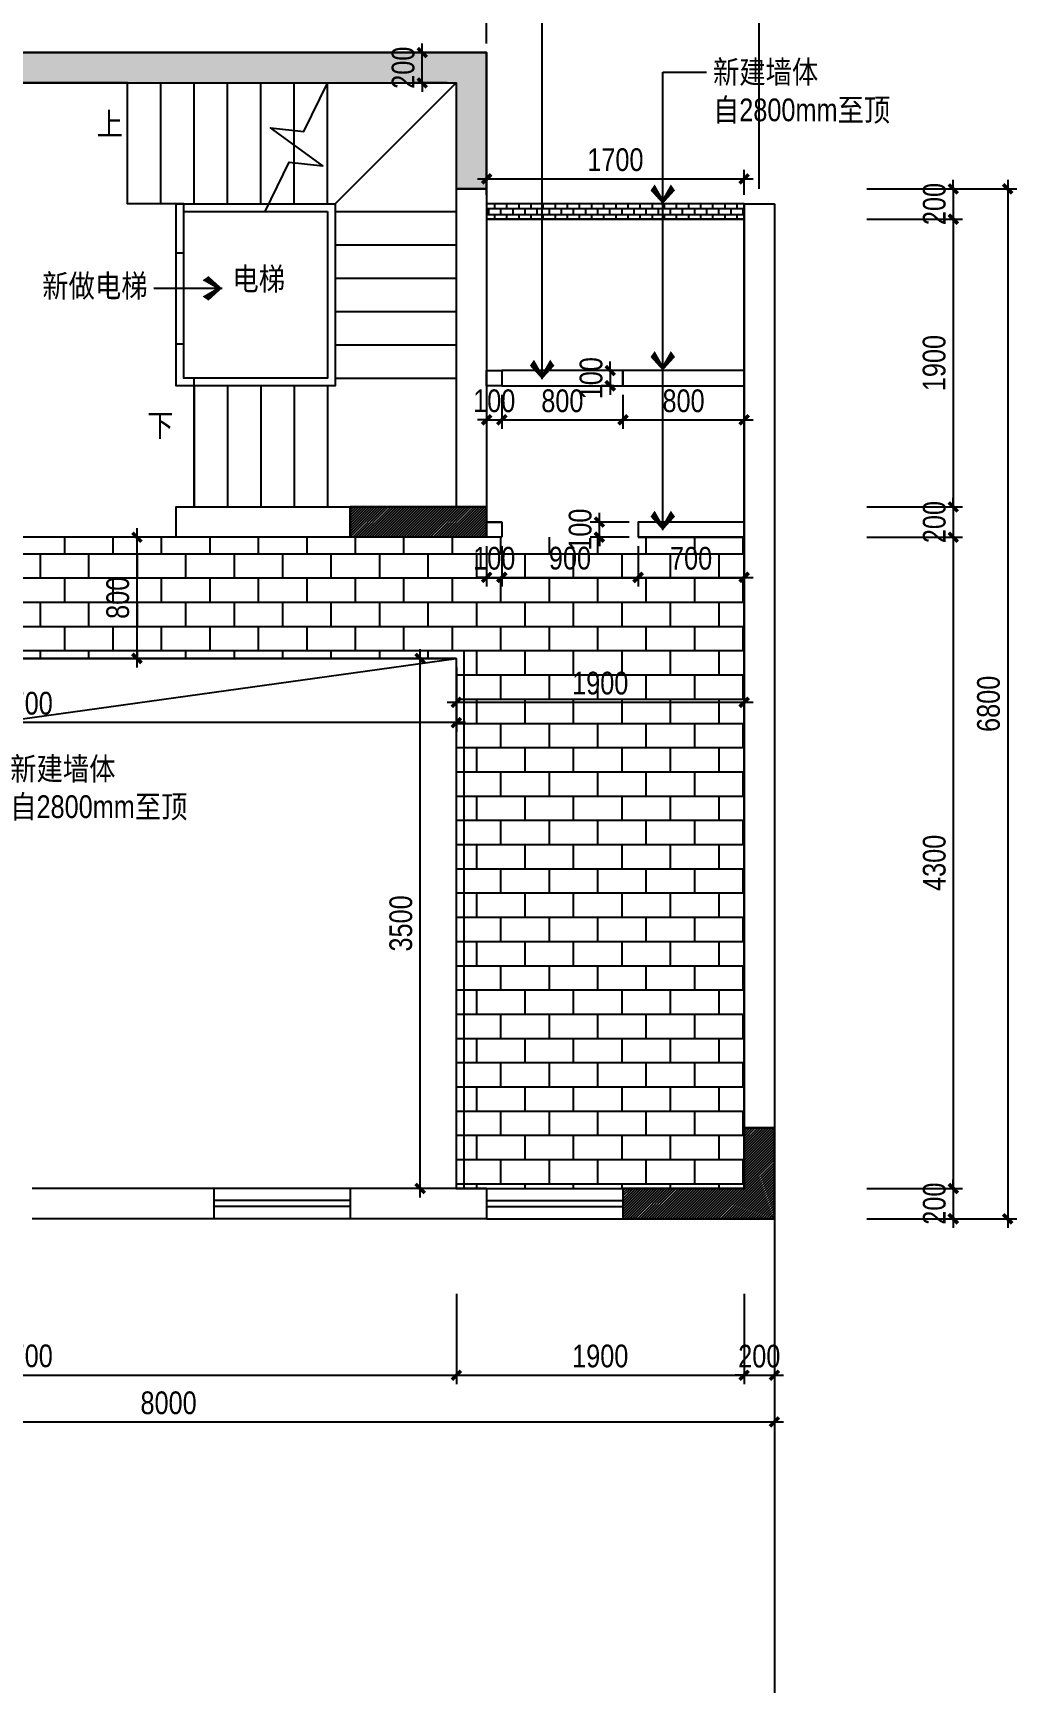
# Model space of a CAD drawing. Extents: x 160245 to 405305, y -111140 to 232735.
# Drawn here: x 352912 to 359406, y 42879 to 53837 of the extents above; entities that cross this region are included whole.
import ezdxf

# ---------------------------------------------------------------- set-up
doc = ezdxf.new("R2010")
doc.units = 0
doc.header["$LTSCALE"] = 10
doc.header["$MEASUREMENT"] = 0
doc.linetypes.add('DASH', pattern=[0.35, 0.25, -0.1])
doc.linetypes.add('HIDDEN', pattern=[0.375, 0.25, -0.125])
doc.layers.get('Defpoints').update_dxf_attribs({"color": 229})
for name, color, linetype in [('P-N wall 新建隔墙', 241, 'Continuous'), ('P-N wall 新建隔墙2', 241, 'Continuous'), ('P-O wall 原始墙体', 245, 'Continuous'), ('P-o 原建筑尺寸', 8, 'Continuous'), ('P-Stair 楼梯（原建筑设备）', 159, 'Continuous'), ('P-Text  平面文字', 9, 'Continuous'), ('P-window 窗', 107, 'Continuous')]:
    doc.layers.add(name, color=color, linetype=linetype)
doc.styles.add('PDC DIM', font='PMingLiU-ExtB.ttf', dxfattribs={"width": 0.85})
doc.dimstyles.new('PDC-A2', dxfattribs={"dimscale": 0, "dimtxt": 2.5, "dimasz": 1, "dimexe": 1, "dimexo": 1, "dimgap": 0.7, "dimtad": 1, "dimdec": 0, "dimtxsty": 'PDC DIM', "dimblk": 'ARCHTICK', "dimcen": 1, "dimdle": 1, "dimclrd": 8, "dimclre": 8, "dimclrt": 9, "dimadec": 0, "dimazin": 0, "dimtfac": 1, "dimtdec": 0, "dimtix": 1, "dimtmove": 2, "dimatfit": 3, "dimldrblk": 'PDC A2 T R', "dimfxl": 10, "dimfxlon": 1, "dimarcsym": 0})
pattern_1 = [(45, (138890, 4e-12), (-8.83883476, 8.83883476), [])]

# ---------------------------------------------------------------- blocks, each defined once
blk = doc.blocks.new('_ArchTick')
at = {"color": 0, "linetype": 'ByBlock', "const_width": 0.4}
blk.add_lwpolyline([(-0.5, -0.5), (0.5, 0.5)], dxfattribs=at)
blk = doc.blocks.new('*D1934')
at = {"layer": 'Defpoints', "color": 0, "transparency": 16777216}
for p in [(350006, 45573), (355706, 45573), (355706, 44976)]:
    blk.add_point(p, dxfattribs=at)
at = {"layer": 'P-o 原建筑尺寸', "color": 8, "lineweight": -2, "transparency": 16777216}
for p, q in [((350006, 45513), (350006, 44916)), ((355706, 45513), (355706, 44916)), ((349946, 44976), (355766, 44976))]:
    blk.add_line(p, q, dxfattribs=at)
at = {"layer": 'P-o 原建筑尺寸', "color": 8, "lineweight": -2, "transparency": 16777216, "xscale": 60, "yscale": 60, "zscale": 60, "rotation": 180}
blk.add_blockref('_ArchTick', (350006, 44976), dxfattribs=at)
at = {"layer": 'P-o 原建筑尺寸', "color": 8, "lineweight": -2, "transparency": 16777216, "xscale": 60, "yscale": 60, "zscale": 60}
blk.add_blockref('_ArchTick', (355706, 44976), dxfattribs=at)
at = {"layer": 'P-o 原建筑尺寸', "color": 9, "transparency": 16777216, "insert": (352856, 45103), "char_height": 150, "attachment_point": 5, "style": 'PDC DIM'}
blk.add_mtext('5700', dxfattribs=at)
blk = doc.blocks.new('PDC A2 T R')
at = {"color": 0, "linetype": 'ByBlock'}
blk.add_line((0, 0), (-2, 0), dxfattribs=at)
for points in [[(-2.15, 0.89), (-1.49, 1.35), (-0.6, 0), (0, 0)], [(-2.15, -0.89), (-1.49, -1.35), (-0.6, 0), (0, 0)]]:
    blk.add_solid(points, dxfattribs=at)
blk = doc.blocks.new('*D1935')
at = {"layer": 'Defpoints', "color": 0, "transparency": 16777216}
for p in [(357806, 45593), (357606, 45573), (357806, 44976)]:
    blk.add_point(p, dxfattribs=at)
at = {"layer": 'P-o 原建筑尺寸', "color": 8, "lineweight": -2, "transparency": 16777216}
for p, q in [((357606, 45513), (357606, 44916)), ((357806, 45533), (357806, 44916)), ((357606, 44976), (357546, 44976)), ((357606, 44976), (357806, 44976)), ((357806, 44976), (357866, 44976))]:
    blk.add_line(p, q, dxfattribs=at)
at = {"layer": 'P-o 原建筑尺寸', "color": 8, "lineweight": -2, "transparency": 16777216, "xscale": 60, "yscale": 60, "zscale": 60}
blk.add_blockref('_ArchTick', (357606, 44976), dxfattribs=at)
at = {"layer": 'P-o 原建筑尺寸', "color": 8, "lineweight": -2, "transparency": 16777216, "xscale": 60, "yscale": 60, "zscale": 60, "rotation": 180}
blk.add_blockref('_ArchTick', (357806, 44976), dxfattribs=at)
at = {"layer": 'P-o 原建筑尺寸', "color": 9, "transparency": 16777216, "insert": (357706, 45101), "char_height": 150, "attachment_point": 5, "style": 'PDC DIM'}
blk.add_mtext('200', dxfattribs=at)
blk = doc.blocks.new('*D1936')
at = {"layer": 'Defpoints', "color": 0, "transparency": 16777216}
for p in [(349806, 45476), (357806, 45476), (357806, 44668)]:
    blk.add_point(p, dxfattribs=at)
at = {"layer": 'P-o 原建筑尺寸', "color": 8, "lineweight": -2, "transparency": 16777216}
for p, q in [((349806, 45268), (349806, 44608)), ((357806, 45268), (357806, 44608)), ((349746, 44668), (357866, 44668))]:
    blk.add_line(p, q, dxfattribs=at)
at = {"layer": 'P-o 原建筑尺寸', "color": 8, "lineweight": -2, "transparency": 16777216, "xscale": 60, "yscale": 60, "zscale": 60, "rotation": 180}
blk.add_blockref('_ArchTick', (349806, 44668), dxfattribs=at)
at = {"layer": 'P-o 原建筑尺寸', "color": 8, "lineweight": -2, "transparency": 16777216, "xscale": 60, "yscale": 60, "zscale": 60}
blk.add_blockref('_ArchTick', (357806, 44668), dxfattribs=at)
at = {"layer": 'P-o 原建筑尺寸', "color": 9, "transparency": 16777216, "insert": (353806, 44793), "char_height": 150, "attachment_point": 5, "style": 'PDC DIM'}
blk.add_mtext('8000', dxfattribs=at)
blk = doc.blocks.new('*D1951')
at = {"layer": 'Defpoints', "color": 0, "transparency": 16777216}
for p in [(358356, 52809), (358356, 52609), (358987, 52609)]:
    blk.add_point(p, dxfattribs=at)
at = {"layer": 'P-o 原建筑尺寸', "color": 8, "lineweight": -2, "transparency": 16777216}
for p, q in [((358987, 52809), (358987, 52869)), ((358416, 52809), (359047, 52809)), ((358987, 52809), (358987, 52609)), ((358416, 52609), (359047, 52609)), ((358987, 52609), (358987, 52549))]:
    blk.add_line(p, q, dxfattribs=at)
at = {"layer": 'P-o 原建筑尺寸', "color": 8, "lineweight": -2, "transparency": 16777216, "xscale": 60, "yscale": 60, "zscale": 60}
for p, rotation in [((358987, 52809), 270), ((358987, 52609), 90)]:
    blk.add_blockref('_ArchTick', p, dxfattribs=dict(at, rotation=rotation))
at = {"layer": 'P-o 原建筑尺寸', "color": 9, "transparency": 16777216, "insert": (358862, 52709), "char_height": 150, "attachment_point": 5, "rotation": 90, "style": 'PDC DIM'}
blk.add_mtext('200', dxfattribs=at)
blk = doc.blocks.new('*D1952')
at = {"layer": 'Defpoints', "color": 0, "transparency": 16777216}
for p in [(358356, 52609), (358356, 50709), (358987, 50709)]:
    blk.add_point(p, dxfattribs=at)
at = {"layer": 'P-o 原建筑尺寸', "color": 8, "lineweight": -2, "transparency": 16777216}
for p, q in [((358416, 52609), (359047, 52609)), ((358987, 52669), (358987, 50649)), ((358416, 50709), (359047, 50709))]:
    blk.add_line(p, q, dxfattribs=at)
at = {"layer": 'P-o 原建筑尺寸', "color": 8, "lineweight": -2, "transparency": 16777216, "xscale": 60, "yscale": 60, "zscale": 60}
for p, rotation in [((358987, 52609), 90), ((358987, 50709), 270)]:
    blk.add_blockref('_ArchTick', p, dxfattribs=dict(at, rotation=rotation))
at = {"layer": 'P-o 原建筑尺寸', "color": 9, "transparency": 16777216, "insert": (358861, 51659), "char_height": 150, "attachment_point": 5, "rotation": 90, "style": 'PDC DIM'}
blk.add_mtext('1900', dxfattribs=at)
blk = doc.blocks.new('*D1953')
at = {"layer": 'Defpoints', "color": 0, "transparency": 16777216}
for p in [(358356, 50709), (358356, 50509), (358987, 50509)]:
    blk.add_point(p, dxfattribs=at)
at = {"layer": 'P-o 原建筑尺寸', "color": 8, "lineweight": -2, "transparency": 16777216}
for p, q in [((358987, 50709), (358987, 50769)), ((358416, 50709), (359047, 50709)), ((358987, 50709), (358987, 50509)), ((358416, 50509), (359047, 50509)), ((358987, 50509), (358987, 50449))]:
    blk.add_line(p, q, dxfattribs=at)
at = {"layer": 'P-o 原建筑尺寸', "color": 8, "lineweight": -2, "transparency": 16777216, "xscale": 60, "yscale": 60, "zscale": 60}
for p, rotation in [((358987, 50709), 270), ((358987, 50509), 90)]:
    blk.add_blockref('_ArchTick', p, dxfattribs=dict(at, rotation=rotation))
at = {"layer": 'P-o 原建筑尺寸', "color": 9, "transparency": 16777216, "insert": (358862, 50609), "char_height": 150, "attachment_point": 5, "rotation": 90, "style": 'PDC DIM'}
blk.add_mtext('200', dxfattribs=at)
blk = doc.blocks.new('*D1954')
at = {"layer": 'Defpoints', "color": 0, "transparency": 16777216}
for p in [(358356, 50509), (358356, 46209), (358987, 46209)]:
    blk.add_point(p, dxfattribs=at)
at = {"layer": 'P-o 原建筑尺寸', "color": 8, "lineweight": -2, "transparency": 16777216}
for p, q in [((358987, 50569), (358987, 46149)), ((358416, 50509), (359047, 50509)), ((358416, 46209), (359047, 46209))]:
    blk.add_line(p, q, dxfattribs=at)
at = {"layer": 'P-o 原建筑尺寸', "color": 8, "lineweight": -2, "transparency": 16777216, "xscale": 60, "yscale": 60, "zscale": 60}
for p, rotation in [((358987, 50509), 90), ((358987, 46209), 270)]:
    blk.add_blockref('_ArchTick', p, dxfattribs=dict(at, rotation=rotation))
at = {"layer": 'P-o 原建筑尺寸', "color": 9, "transparency": 16777216, "insert": (358862, 48359), "char_height": 150, "attachment_point": 5, "rotation": 90, "style": 'PDC DIM'}
blk.add_mtext('4300', dxfattribs=at)
blk = doc.blocks.new('*D1955')
at = {"layer": 'Defpoints', "color": 0, "transparency": 16777216}
for p in [(358356, 46209), (358356, 46009), (358987, 46009)]:
    blk.add_point(p, dxfattribs=at)
at = {"layer": 'P-o 原建筑尺寸', "color": 8, "lineweight": -2, "transparency": 16777216}
for p, q in [((358987, 46209), (358987, 46269)), ((358416, 46209), (359047, 46209)), ((358987, 46209), (358987, 46009)), ((358416, 46009), (359047, 46009)), ((358987, 46009), (358987, 45949))]:
    blk.add_line(p, q, dxfattribs=at)
at = {"layer": 'P-o 原建筑尺寸', "color": 8, "lineweight": -2, "transparency": 16777216, "xscale": 60, "yscale": 60, "zscale": 60}
for p, rotation in [((358987, 46209), 270), ((358987, 46009), 90)]:
    blk.add_blockref('_ArchTick', p, dxfattribs=dict(at, rotation=rotation))
at = {"layer": 'P-o 原建筑尺寸', "color": 9, "transparency": 16777216, "insert": (358862, 46109), "char_height": 150, "attachment_point": 5, "rotation": 90, "style": 'PDC DIM'}
blk.add_mtext('200', dxfattribs=at)
blk = doc.blocks.new('*D1956')
at = {"layer": 'Defpoints', "color": 0, "transparency": 16777216}
for p in [(358259, 52809), (358259, 46009), (359346, 46009)]:
    blk.add_point(p, dxfattribs=at)
at = {"layer": 'P-o 原建筑尺寸', "color": 8, "lineweight": -2, "transparency": 16777216}
for p, q in [((359346, 52869), (359346, 45949)), ((358746, 52809), (359406, 52809)), ((358746, 46009), (359406, 46009))]:
    blk.add_line(p, q, dxfattribs=at)
at = {"layer": 'P-o 原建筑尺寸', "color": 8, "lineweight": -2, "transparency": 16777216, "xscale": 60, "yscale": 60, "zscale": 60}
for p, rotation in [((359346, 52809), 90), ((359346, 46009), 270)]:
    blk.add_blockref('_ArchTick', p, dxfattribs=dict(at, rotation=rotation))
at = {"layer": 'P-o 原建筑尺寸', "color": 9, "transparency": 16777216, "insert": (359220, 49409), "char_height": 150, "attachment_point": 5, "rotation": 90, "style": 'PDC DIM'}
blk.add_mtext('6800', dxfattribs=at)
blk = doc.blocks.new('*D1957')
at = {"layer": 'Defpoints', "color": 0, "transparency": 16777216}
for p in [(355706, 45573), (357606, 45573), (357606, 44976)]:
    blk.add_point(p, dxfattribs=at)
at = {"layer": 'P-o 原建筑尺寸', "color": 8, "lineweight": -2, "transparency": 16777216}
for p, q in [((355706, 45513), (355706, 44916)), ((357606, 45513), (357606, 44916)), ((355646, 44976), (357666, 44976))]:
    blk.add_line(p, q, dxfattribs=at)
at = {"layer": 'P-o 原建筑尺寸', "color": 8, "lineweight": -2, "transparency": 16777216, "xscale": 60, "yscale": 60, "zscale": 60, "rotation": 180}
blk.add_blockref('_ArchTick', (355706, 44976), dxfattribs=at)
at = {"layer": 'P-o 原建筑尺寸', "color": 8, "lineweight": -2, "transparency": 16777216, "xscale": 60, "yscale": 60, "zscale": 60}
blk.add_blockref('_ArchTick', (357606, 44976), dxfattribs=at)
at = {"layer": 'P-o 原建筑尺寸', "color": 9, "transparency": 16777216, "insert": (356656, 45102), "char_height": 150, "attachment_point": 5, "style": 'PDC DIM'}
blk.add_mtext('1900', dxfattribs=at)
blk = doc.blocks.new('*D2032')
at = {"layer": 'Defpoints', "color": 0, "transparency": 16777216}
for p in [(356806, 51509), (357606, 51509), (357606, 51284)]:
    blk.add_point(p, dxfattribs=at)
at = {"layer": 'P-N wall 新建隔墙2', "color": 8, "lineweight": -2, "transparency": 16777216}
for p, q in [((356806, 51449), (356806, 51224)), ((357606, 51449), (357606, 51224)), ((356746, 51284), (357666, 51284))]:
    blk.add_line(p, q, dxfattribs=at)
at = {"layer": 'P-N wall 新建隔墙2', "color": 8, "lineweight": -2, "transparency": 16777216, "xscale": 60.00000000000001, "yscale": 60.00000000000001, "zscale": 60.00000000000001, "rotation": 180}
blk.add_blockref('_ArchTick', (356806, 51284), dxfattribs=at)
at = {"layer": 'P-N wall 新建隔墙2', "color": 8, "lineweight": -2, "transparency": 16777216, "xscale": 60.00000000000001, "yscale": 60.00000000000001, "zscale": 60.00000000000001}
blk.add_blockref('_ArchTick', (357606, 51284), dxfattribs=at)
at = {"layer": 'P-N wall 新建隔墙2', "color": 9, "transparency": 16777216, "insert": (357206, 51409), "char_height": 150, "attachment_point": 5, "style": 'PDC DIM'}
blk.add_mtext('800', dxfattribs=at)
blk = doc.blocks.new('*D2033')
at = {"layer": 'Defpoints', "color": 0, "transparency": 16777216}
for p in [(355906, 51509), (356006, 51509), (356006, 51284)]:
    blk.add_point(p, dxfattribs=at)
at = {"layer": 'P-N wall 新建隔墙2', "color": 8, "lineweight": -2, "transparency": 16777216}
for p, q in [((355906, 51449), (355906, 51224)), ((356006, 51449), (356006, 51224)), ((355906, 51284), (355846, 51284)), ((355906, 51284), (356006, 51284)), ((356006, 51284), (356066, 51284))]:
    blk.add_line(p, q, dxfattribs=at)
at = {"layer": 'P-N wall 新建隔墙2', "color": 8, "lineweight": -2, "transparency": 16777216, "xscale": 60.00000000000001, "yscale": 60.00000000000001, "zscale": 60.00000000000001}
blk.add_blockref('_ArchTick', (355906, 51284), dxfattribs=at)
at = {"layer": 'P-N wall 新建隔墙2', "color": 8, "lineweight": -2, "transparency": 16777216, "xscale": 60.00000000000001, "yscale": 60.00000000000001, "zscale": 60.00000000000001, "rotation": 180}
blk.add_blockref('_ArchTick', (356006, 51284), dxfattribs=at)
at = {"layer": 'P-N wall 新建隔墙2', "color": 9, "transparency": 16777216, "insert": (355956, 51409), "char_height": 150, "attachment_point": 5, "style": 'PDC DIM'}
blk.add_mtext('100', dxfattribs=at)
blk = doc.blocks.new('*D2034')
at = {"layer": 'Defpoints', "color": 0, "transparency": 16777216}
for p in [(356006, 51509), (356806, 51509), (356806, 51284)]:
    blk.add_point(p, dxfattribs=at)
at = {"layer": 'P-N wall 新建隔墙2', "color": 8, "lineweight": -2, "transparency": 16777216}
for p, q in [((356006, 51449), (356006, 51224)), ((356806, 51449), (356806, 51224)), ((355946, 51284), (356866, 51284))]:
    blk.add_line(p, q, dxfattribs=at)
at = {"layer": 'P-N wall 新建隔墙2', "color": 8, "lineweight": -2, "transparency": 16777216, "xscale": 60.00000000000001, "yscale": 60.00000000000001, "zscale": 60.00000000000001, "rotation": 180}
blk.add_blockref('_ArchTick', (356006, 51284), dxfattribs=at)
at = {"layer": 'P-N wall 新建隔墙2', "color": 8, "lineweight": -2, "transparency": 16777216, "xscale": 60.00000000000001, "yscale": 60.00000000000001, "zscale": 60.00000000000001}
blk.add_blockref('_ArchTick', (356806, 51284), dxfattribs=at)
at = {"layer": 'P-N wall 新建隔墙2', "color": 9, "transparency": 16777216, "insert": (356406, 51409), "char_height": 150, "attachment_point": 5, "style": 'PDC DIM'}
blk.add_mtext('800', dxfattribs=at)
blk = doc.blocks.new('*D2035')
at = {"layer": 'Defpoints', "color": 0, "transparency": 16777216}
for p in [(356722, 51509), (356806, 51609), (356806, 51509)]:
    blk.add_point(p, dxfattribs=at)
at = {"layer": 'P-N wall 新建隔墙2', "color": 8, "lineweight": -2, "transparency": 16777216}
for p, q in [((356722, 51609), (356722, 51669)), ((356746, 51609), (356662, 51609)), ((356746, 51509), (356662, 51509)), ((356722, 51609), (356722, 51509)), ((356722, 51509), (356722, 51449))]:
    blk.add_line(p, q, dxfattribs=at)
at = {"layer": 'P-N wall 新建隔墙2', "color": 8, "lineweight": -2, "transparency": 16777216, "xscale": 60.00000000000001, "yscale": 60.00000000000001, "zscale": 60.00000000000001}
for p, rotation in [((356722, 51609), 270), ((356722, 51509), 90)]:
    blk.add_blockref('_ArchTick', p, dxfattribs=dict(at, rotation=rotation))
at = {"layer": 'P-N wall 新建隔墙2', "color": 9, "transparency": 16777216, "insert": (356596, 51559), "char_height": 150, "attachment_point": 5, "rotation": 90, "style": 'PDC DIM'}
blk.add_mtext('100', dxfattribs=at)
blk = doc.blocks.new('*D2036')
at = {"layer": 'Defpoints', "color": 0, "transparency": 16777216}
for p in [(356650, 50609), (356906, 50609), (356906, 50509)]:
    blk.add_point(p, dxfattribs=at)
at = {"layer": 'P-N wall 新建隔墙2', "color": 8, "lineweight": -2, "transparency": 16777216}
for p, q in [((356650, 50609), (356650, 50669)), ((356846, 50609), (356590, 50609)), ((356650, 50509), (356650, 50609)), ((356846, 50509), (356590, 50509)), ((356650, 50509), (356650, 50449))]:
    blk.add_line(p, q, dxfattribs=at)
at = {"layer": 'P-N wall 新建隔墙2', "color": 8, "lineweight": -2, "transparency": 16777216, "xscale": 60.00000000000001, "yscale": 60.00000000000001, "zscale": 60.00000000000001}
for p, rotation in [((356650, 50609), 270), ((356650, 50509), 90)]:
    blk.add_blockref('_ArchTick', p, dxfattribs=dict(at, rotation=rotation))
at = {"layer": 'P-N wall 新建隔墙2', "color": 9, "transparency": 16777216, "insert": (356524, 50559), "char_height": 150, "attachment_point": 5, "rotation": 90, "style": 'PDC DIM'}
blk.add_mtext('100', dxfattribs=at)
blk = doc.blocks.new('*D2037')
at = {"layer": 'Defpoints', "color": 0, "transparency": 16777216}
for p in [(355906, 50509), (356006, 50509), (356006, 50244)]:
    blk.add_point(p, dxfattribs=at)
at = {"layer": 'P-N wall 新建隔墙2', "color": 8, "lineweight": -2, "transparency": 16777216}
for p, q in [((355906, 50449), (355906, 50184)), ((356006, 50449), (356006, 50184)), ((355906, 50244), (355846, 50244)), ((355906, 50244), (356006, 50244)), ((356006, 50244), (356066, 50244))]:
    blk.add_line(p, q, dxfattribs=at)
at = {"layer": 'P-N wall 新建隔墙2', "color": 8, "lineweight": -2, "transparency": 16777216, "xscale": 60.00000000000001, "yscale": 60.00000000000001, "zscale": 60.00000000000001}
blk.add_blockref('_ArchTick', (355906, 50244), dxfattribs=at)
at = {"layer": 'P-N wall 新建隔墙2', "color": 8, "lineweight": -2, "transparency": 16777216, "xscale": 60.00000000000001, "yscale": 60.00000000000001, "zscale": 60.00000000000001, "rotation": 180}
blk.add_blockref('_ArchTick', (356006, 50244), dxfattribs=at)
at = {"layer": 'P-N wall 新建隔墙2', "color": 9, "transparency": 16777216, "insert": (355956, 50369), "char_height": 150, "attachment_point": 5, "style": 'PDC DIM'}
blk.add_mtext('100', dxfattribs=at)
blk = doc.blocks.new('*D2038')
at = {"layer": 'Defpoints', "color": 0, "transparency": 16777216}
for p in [(356006, 50509), (356906, 50509), (356906, 50244)]:
    blk.add_point(p, dxfattribs=at)
at = {"layer": 'P-N wall 新建隔墙2', "color": 8, "lineweight": -2, "transparency": 16777216}
for p, q in [((356006, 50449), (356006, 50184)), ((356906, 50449), (356906, 50184)), ((355946, 50244), (356966, 50244))]:
    blk.add_line(p, q, dxfattribs=at)
at = {"layer": 'P-N wall 新建隔墙2', "color": 8, "lineweight": -2, "transparency": 16777216, "xscale": 60.00000000000001, "yscale": 60.00000000000001, "zscale": 60.00000000000001, "rotation": 180}
blk.add_blockref('_ArchTick', (356006, 50244), dxfattribs=at)
at = {"layer": 'P-N wall 新建隔墙2', "color": 8, "lineweight": -2, "transparency": 16777216, "xscale": 60.00000000000001, "yscale": 60.00000000000001, "zscale": 60.00000000000001}
blk.add_blockref('_ArchTick', (356906, 50244), dxfattribs=at)
at = {"layer": 'P-N wall 新建隔墙2', "color": 9, "transparency": 16777216, "insert": (356456, 50370), "char_height": 150, "attachment_point": 5, "style": 'PDC DIM'}
blk.add_mtext('900', dxfattribs=at)
blk = doc.blocks.new('*D2039')
at = {"layer": 'Defpoints', "color": 0, "transparency": 16777216}
for p in [(356906, 50509), (357606, 50509), (357606, 50244)]:
    blk.add_point(p, dxfattribs=at)
at = {"layer": 'P-N wall 新建隔墙2', "color": 8, "lineweight": -2, "transparency": 16777216}
for p, q in [((356906, 50449), (356906, 50184)), ((357606, 50449), (357606, 50184)), ((356846, 50244), (357666, 50244))]:
    blk.add_line(p, q, dxfattribs=at)
at = {"layer": 'P-N wall 新建隔墙2', "color": 8, "lineweight": -2, "transparency": 16777216, "xscale": 60.00000000000001, "yscale": 60.00000000000001, "zscale": 60.00000000000001, "rotation": 180}
blk.add_blockref('_ArchTick', (356906, 50244), dxfattribs=at)
at = {"layer": 'P-N wall 新建隔墙2', "color": 8, "lineweight": -2, "transparency": 16777216, "xscale": 60.00000000000001, "yscale": 60.00000000000001, "zscale": 60.00000000000001}
blk.add_blockref('_ArchTick', (357606, 50244), dxfattribs=at)
at = {"layer": 'P-N wall 新建隔墙2', "color": 9, "transparency": 16777216, "insert": (357256, 50369), "char_height": 150, "attachment_point": 5, "style": 'PDC DIM'}
blk.add_mtext('700', dxfattribs=at)
blk = doc.blocks.new('*D2040')
at = {"layer": 'Defpoints', "color": 0, "transparency": 16777216}
for p in [(357606, 52875), (355906, 52709), (357606, 52709)]:
    blk.add_point(p, dxfattribs=at)
at = {"layer": 'P-N wall 新建隔墙2', "color": 8, "lineweight": -2, "transparency": 16777216}
for p, q in [((355906, 52769), (355906, 52935)), ((357606, 52769), (357606, 52935)), ((355846, 52875), (357666, 52875))]:
    blk.add_line(p, q, dxfattribs=at)
at = {"layer": 'P-N wall 新建隔墙2', "color": 8, "lineweight": -2, "transparency": 16777216, "xscale": 60.00000000000001, "yscale": 60.00000000000001, "zscale": 60.00000000000001, "rotation": 180}
blk.add_blockref('_ArchTick', (355906, 52875), dxfattribs=at)
at = {"layer": 'P-N wall 新建隔墙2', "color": 8, "lineweight": -2, "transparency": 16777216, "xscale": 60.00000000000001, "yscale": 60.00000000000001, "zscale": 60.00000000000001}
blk.add_blockref('_ArchTick', (357606, 52875), dxfattribs=at)
at = {"layer": 'P-N wall 新建隔墙2', "color": 9, "transparency": 16777216, "insert": (356756, 53001), "char_height": 150, "attachment_point": 5, "style": 'PDC DIM'}
blk.add_mtext('1700', dxfattribs=at)
blk = doc.blocks.new('*D2043')
at = {"layer": 'Defpoints', "color": 0, "transparency": 16777216}
for p in [(355906, 54002), (352206, 53709), (355906, 53709)]:
    blk.add_point(p, dxfattribs=at)
at = {"layer": 'P-N wall 新建隔墙2', "color": 8, "lineweight": -2, "transparency": 16777216}
for p, q in [((352206, 53769), (352206, 54062)), ((355906, 53769), (355906, 54062)), ((352146, 54002), (355966, 54002))]:
    blk.add_line(p, q, dxfattribs=at)
at = {"layer": 'P-N wall 新建隔墙2', "color": 8, "lineweight": -2, "transparency": 16777216, "xscale": 60.00000000000001, "yscale": 60.00000000000001, "zscale": 60.00000000000001, "rotation": 180}
blk.add_blockref('_ArchTick', (352206, 54002), dxfattribs=at)
at = {"layer": 'P-N wall 新建隔墙2', "color": 8, "lineweight": -2, "transparency": 16777216, "xscale": 60.00000000000001, "yscale": 60.00000000000001, "zscale": 60.00000000000001}
blk.add_blockref('_ArchTick', (355906, 54002), dxfattribs=at)
at = {"layer": 'P-N wall 新建隔墙2', "color": 9, "transparency": 16777216, "insert": (354056, 54128), "char_height": 150, "attachment_point": 5, "style": 'PDC DIM'}
blk.add_mtext('3700', dxfattribs=at)
blk = doc.blocks.new('*D2044')
at = {"layer": 'Defpoints', "color": 0, "transparency": 16777216}
for p in [(355481, 53709), (355706, 53709), (355706, 53509)]:
    blk.add_point(p, dxfattribs=at)
at = {"layer": 'P-N wall 新建隔墙2', "color": 8, "lineweight": -2, "transparency": 16777216}
for p, q in [((355646, 53709), (355421, 53709)), ((355481, 53709), (355481, 53769)), ((355481, 53509), (355481, 53709)), ((355646, 53509), (355421, 53509)), ((355481, 53509), (355481, 53449))]:
    blk.add_line(p, q, dxfattribs=at)
at = {"layer": 'P-N wall 新建隔墙2', "color": 8, "lineweight": -2, "transparency": 16777216, "xscale": 60.00000000000001, "yscale": 60.00000000000001, "zscale": 60.00000000000001}
for p, rotation in [((355481, 53709), 270), ((355481, 53509), 90)]:
    blk.add_blockref('_ArchTick', p, dxfattribs=dict(at, rotation=rotation))
at = {"layer": 'P-N wall 新建隔墙2', "color": 9, "transparency": 16777216, "insert": (355355, 53609), "char_height": 150, "attachment_point": 5, "rotation": 90, "style": 'PDC DIM'}
blk.add_mtext('200', dxfattribs=at)
blk = doc.blocks.new('*D2045')
at = {"layer": 'Defpoints', "color": 0, "transparency": 16777216}
for p in [(353856, 50509), (353597, 49709), (353856, 49709)]:
    blk.add_point(p, dxfattribs=at)
at = {"layer": 'P-N wall 新建隔墙2', "color": 8, "lineweight": -2, "transparency": 16777216}
for p, q in [((353597, 50569), (353597, 49649)), ((353796, 50509), (353537, 50509)), ((353796, 49709), (353537, 49709))]:
    blk.add_line(p, q, dxfattribs=at)
at = {"layer": 'P-N wall 新建隔墙2', "color": 8, "lineweight": -2, "transparency": 16777216, "xscale": 60.00000000000001, "yscale": 60.00000000000001, "zscale": 60.00000000000001}
for p, rotation in [((353597, 50509), 90), ((353597, 49709), 270)]:
    blk.add_blockref('_ArchTick', p, dxfattribs=dict(at, rotation=rotation))
at = {"layer": 'P-N wall 新建隔墙2', "color": 9, "transparency": 16777216, "insert": (353471, 50109), "char_height": 150, "attachment_point": 5, "rotation": 90, "style": 'PDC DIM'}
blk.add_mtext('800', dxfattribs=at)
blk = doc.blocks.new('*D2046')
at = {"layer": 'Defpoints', "color": 0, "transparency": 16777216}
for p in [(355706, 49709), (357606, 49659), (357606, 49419)]:
    blk.add_point(p, dxfattribs=at)
at = {"layer": 'P-N wall 新建隔墙2', "color": 8, "lineweight": -2, "transparency": 16777216}
for p, q in [((355706, 49649), (355706, 49359)), ((357606, 49599), (357606, 49359)), ((355646, 49419), (357666, 49419))]:
    blk.add_line(p, q, dxfattribs=at)
at = {"layer": 'P-N wall 新建隔墙2', "color": 8, "lineweight": -2, "transparency": 16777216, "xscale": 60.00000000000001, "yscale": 60.00000000000001, "zscale": 60.00000000000001, "rotation": 180}
blk.add_blockref('_ArchTick', (355706, 49419), dxfattribs=at)
at = {"layer": 'P-N wall 新建隔墙2', "color": 8, "lineweight": -2, "transparency": 16777216, "xscale": 60.00000000000001, "yscale": 60.00000000000001, "zscale": 60.00000000000001}
blk.add_blockref('_ArchTick', (357606, 49419), dxfattribs=at)
at = {"layer": 'P-N wall 新建隔墙2', "color": 9, "transparency": 16777216, "insert": (356656, 49545), "char_height": 150, "attachment_point": 5, "style": 'PDC DIM'}
blk.add_mtext('1900', dxfattribs=at)
blk = doc.blocks.new('*D2047')
at = {"layer": 'Defpoints', "color": 0, "transparency": 16777216}
for p in [(355467, 49709), (355706, 49709), (355706, 46209)]:
    blk.add_point(p, dxfattribs=at)
at = {"layer": 'P-N wall 新建隔墙2', "color": 8, "lineweight": -2, "transparency": 16777216}
for p, q in [((355467, 46149), (355467, 49769)), ((355646, 49709), (355407, 49709)), ((355646, 46209), (355407, 46209))]:
    blk.add_line(p, q, dxfattribs=at)
at = {"layer": 'P-N wall 新建隔墙2', "color": 8, "lineweight": -2, "transparency": 16777216, "xscale": 60.00000000000001, "yscale": 60.00000000000001, "zscale": 60.00000000000001}
for p, rotation in [((355467, 49709), 90), ((355467, 46209), 270)]:
    blk.add_blockref('_ArchTick', p, dxfattribs=dict(at, rotation=rotation))
at = {"layer": 'P-N wall 新建隔墙2', "color": 9, "transparency": 16777216, "insert": (355340, 47959), "char_height": 150, "attachment_point": 5, "rotation": 90, "style": 'PDC DIM'}
blk.add_mtext('3500', dxfattribs=at)
blk = doc.blocks.new('*D2048')
at = {"layer": 'Defpoints', "color": 0, "transparency": 16777216}
for p in [(350006, 49709), (355706, 49709), (350006, 49285)]:
    blk.add_point(p, dxfattribs=at)
at = {"layer": 'P-N wall 新建隔墙2', "color": 8, "lineweight": -2, "transparency": 16777216}
for p, q in [((350006, 49649), (350006, 49225)), ((355706, 49649), (355706, 49225)), ((355766, 49285), (349946, 49285))]:
    blk.add_line(p, q, dxfattribs=at)
at = {"layer": 'P-N wall 新建隔墙2', "color": 8, "lineweight": -2, "transparency": 16777216, "xscale": 60.00000000000001, "yscale": 60.00000000000001, "zscale": 60.00000000000001, "rotation": 180}
blk.add_blockref('_ArchTick', (350006, 49285), dxfattribs=at)
at = {"layer": 'P-N wall 新建隔墙2', "color": 8, "lineweight": -2, "transparency": 16777216, "xscale": 60.00000000000001, "yscale": 60.00000000000001, "zscale": 60.00000000000001}
blk.add_blockref('_ArchTick', (355706, 49285), dxfattribs=at)
at = {"layer": 'P-N wall 新建隔墙2', "color": 9, "transparency": 16777216, "insert": (352856, 49412), "char_height": 150, "attachment_point": 5, "style": 'PDC DIM'}
blk.add_mtext('5700', dxfattribs=at)

msp = doc.modelspace()

# ---------------------------------------------------------------- hatches: boundary and pattern name
at = {"layer": 'P-N wall 新建隔墙2'}
h = msp.add_hatch(dxfattribs=at)
h.set_pattern_fill('AR-B816', color=250, scale=5)
h.paths.add_polyline_path([(355905.7, 52809.4), (355905.7, 53709.4), (352205.7, 53709.4), (352205.7, 52709.4), (350005.7, 52709.4), (350005.7, 52609.4), (352405.7, 52609.4), (352405.7, 53509.4), (355705.7, 53509.4), (355705.7, 52809.4)])
h = msp.add_hatch(dxfattribs=at)
h.set_pattern_fill('AR-B816', color=250, scale=5)
h.paths.add_polyline_path([(355905.7, 52609.4), (357605.7, 52609.4), (357605.7, 52709.4), (355905.7, 52709.4)])
h = msp.add_hatch(dxfattribs=at)
h.set_pattern_fill('AR-B816,_O', color=250, scale=20)
h.set_pattern_definition([(0, (0, 0), (0, 160), []), (90, (0, 0), (-160, 160), [160, -160])])
h.paths.add_polyline_path([(357605.7, 50509.4), (350005.7, 50509.4), (350005.7, 49709.4), (355705.7, 49709.4), (355705.7, 46209.4), (357605.7, 46209.4)])
at = {"layer": 'P-O wall 原始墙体'}
h = msp.add_hatch(dxfattribs=at)
h.set_pattern_fill('ANSI31', color=256, scale=100, style=0)
h.set_pattern_definition(pattern_1)
h.paths.add_polyline_path([(355905.7, 50509.4), (355005.7, 50509.4), (355005.7, 50709.4), (355905.7, 50709.4)])
h = msp.add_hatch(dxfattribs=at)
h.set_pattern_fill('ANSI31', color=256, scale=100, style=0)
h.set_pattern_definition(pattern_1)
h.paths.add_polyline_path([(357805.7, 46609.4), (357805.7, 46009.4), (357605.7, 46209.4), (357605.7, 46609.4)])
h = msp.add_hatch(dxfattribs=at)
h.set_pattern_fill('ANSI31', color=256, scale=100, style=0)
h.set_pattern_definition(pattern_1)
h.paths.add_polyline_path([(357605.7, 46209.4), (357805.7, 46009.4), (356805.7, 46009.4), (356805.7, 46209.4)])

# ---------------------------------------------------------------- linework, layer by layer
at = {"layer": 'P-N wall 新建隔墙'}
for p, q in [((356005.7, 50609.4), (355905.7, 50609.4)), ((356005.7, 50609.4), (356005.7, 50509.4)), ((356905.7, 50609.4), (356905.7, 50509.4)), ((357605.7, 50609.4), (356905.7, 50609.4)), ((356005.7, 50509.4), (355905.7, 50509.4)), ((357605.7, 50509.4), (356905.7, 50509.4))]:
    msp.add_line(p, q, dxfattribs=at)
at = {"layer": 'P-N wall 新建隔墙2', "color": 250}
msp.add_line((353855.7, 50509.4), (350005.7, 50509.4), dxfattribs=at)
at = {"layer": 'P-N wall 新建隔墙2'}
for points in [[(355905.7, 52809.4), (355905.7, 53709.4), (352205.7, 53709.4), (352205.7, 52709.4), (350005.7, 52709.4), (350005.7, 52609.4), (352405.7, 52609.4), (352405.7, 53509.4), (355705.7, 53509.4), (355705.7, 52809.4), (355905.7, 52809.4)], [(355705.7, 46209.4), (357605.7, 46209.4), (357605.7, 52609.4), (355905.7, 52609.4), (355905.7, 50509.4), (353855.7, 50509.4), (353855.7, 50709.4), (353975.7, 50709.4), (353975.7, 51559.4), (353905.7, 51559.4), (353905.7, 52659.4), (353905.7, 52709.4), (353535.7, 52709.4), (353535.7, 53509.4), (352405.7, 53509.4), (352405.7, 52609.4), (350005.7, 52609.4), (350005.7, 49709.4), (355705.7, 49709.4), (355705.7, 46209.4)]]:
    msp.add_lwpolyline(points, dxfattribs=at)
for points in [[(355905.7, 52609.4), (357605.7, 52609.4), (357605.7, 52709.4), (355905.7, 52709.4)], [(356005.7, 51509.4), (355905.7, 51509.4), (355905.7, 51609.4), (356005.7, 51609.4)], [(356805.7, 51509.4), (357605.7, 51509.4), (357605.7, 51609.4), (356805.7, 51609.4)], [(356005.7, 50509.4), (355905.7, 50509.4), (355905.7, 50609.4), (356005.7, 50609.4)], [(356905.7, 50509.4), (357605.7, 50509.4), (357605.7, 50609.4), (356905.7, 50609.4)]]:
    msp.add_lwpolyline(points, close=True, dxfattribs=at)
at = {"layer": 'P-N wall 新建隔墙2', "linetype": 'DASH'}
msp.add_lwpolyline([(356005.7, 51509.4), (356805.7, 51509.4), (356805.7, 51609.4), (356005.7, 51609.4)], close=True, dxfattribs=at)
at = {"layer": 'P-O wall 原始墙体'}
for p, q in [((355705.7, 52809.4), (355705.7, 50709.4)), ((355905.7, 52809.4), (355705.7, 52809.4)), ((355905.7, 52809.4), (355905.7, 50709.4)), ((357605.7, 52709.4), (357605.7, 46609.4)), ((357605.7, 52709.4), (357805.7, 52709.4)), ((357805.7, 52709.4), (357805.7, 46609.4)), ((353855.7, 50509.4), (353855.7, 50709.4)), ((353855.7, 50709.4), (355005.7, 50709.4)), ((355905.7, 50709.4), (355005.7, 50709.4)), ((355005.7, 50709.4), (355005.7, 50509.4)), ((355905.7, 50709.4), (355905.7, 50509.4)), ((355005.7, 50509.4), (353855.7, 50509.4)), ((355905.7, 50509.4), (355005.7, 50509.4)), ((357605.7, 46609.4), (357605.7, 46209.4)), ((357605.7, 46609.4), (357805.7, 46609.4)), ((357805.7, 46609.4), (357805.7, 46009.4)), ((354105.7, 46209.4), (352905.7, 46209.4)), ((354105.7, 46209.4), (354105.7, 46009.4)), ((355905.7, 46209.4), (355005.7, 46209.4)), ((355005.7, 46209.4), (355005.7, 46009.4)), ((355905.7, 46209.4), (355905.7, 46009.4)), ((357605.7, 46209.4), (356805.7, 46209.4)), ((356805.7, 46209.4), (356805.7, 46009.4)), ((356805.7, 46209.4), (356805.7, 46009.4)), ((354105.7, 46009.4), (352905.7, 46009.4)), ((355905.7, 46009.4), (355005.7, 46009.4)), ((357805.7, 46009.4), (356805.7, 46009.4))]:
    msp.add_line(p, q, dxfattribs=at)
for points in [[(355905.7, 50709.4), (355905.7, 50509.4), (355005.7, 50509.4), (355005.7, 50709.4), (355905.7, 50709.4)], [(357805.7, 46609.4), (357605.7, 46609.4), (357605.7, 46209.4), (356805.7, 46209.4), (356805.7, 46009.4), (357805.7, 46009.4)]]:
    msp.add_lwpolyline(points, close=True, dxfattribs=at)
at = {"layer": 'P-Stair 楼梯（原建筑设备）'}
for p, q in [((353535.7, 52709.4), (353535.7, 53509.4)), ((353755.7, 52709.4), (353755.7, 53509.4)), ((353975.7, 52709.4), (353975.7, 53509.4)), ((354195.7, 52709.4), (354195.7, 53509.4)), ((354415.7, 52709.4), (354415.7, 53509.4)), ((354635.7, 52709.4), (354635.7, 53509.4)), ((354855.7, 52709.4), (354855.7, 53509.4)), ((354905.7, 52709.4), (355705.7, 53509.4)), ((353855.7, 52709.4), (353535.7, 52709.4)), ((354905.7, 52659.4), (355705.7, 52659.4)), ((353905.7, 52384.4), (353855.7, 52384.4)), ((354905.7, 52439.4), (355705.7, 52439.4)), ((354905.7, 52219.4), (355705.7, 52219.4)), ((354905.7, 51999.4), (355705.7, 51999.4)), ((353905.7, 51784.4), (353855.7, 51784.4)), ((354905.7, 51779.4), (355705.7, 51779.4)), ((353975.7, 51509.4), (353975.7, 50709.4)), ((354195.7, 51509.4), (354195.7, 50709.4)), ((354415.7, 51509.4), (354415.7, 50709.4)), ((354635.7, 51509.4), (354635.7, 50709.4)), ((354855.7, 51509.4), (354855.7, 50709.4)), ((354905.7, 51559.4), (355705.7, 51559.4)), ((355755.7, 49759.4), (352405.7, 49759.4)), ((355755.7, 49759.4), (355755.7, 46209.4)), ((351405.6, 49109.2), (355705.7, 49709.4)), ((355705.7, 49709.4), (352405.7, 49709.4)), ((355705.7, 49709.4), (355705.7, 46209.4))]:
    msp.add_line(p, q, dxfattribs=at)
at = {"layer": 'P-Stair 楼梯（原建筑设备）', "linetype": 'HIDDEN'}
msp.add_line((357805.7, 46009.4), (357805.7, 42879.2), dxfattribs=at)
for points in [[(357705.7, 52809.4), (357705.7, 56709.4), (351605.7, 56709.4), (351605.7, 55209.4), (349905.7, 55209.4), (349905.7, 52709.4)], [(352205.7, 52709.4), (352205.7, 53709.4), (355905.7, 53709.4), (355905.7, 52809.4)], [(352205.7, 52609.4), (352405.7, 52609.4), (352405.7, 53509.4), (355705.7, 53509.4), (355705.7, 52809.4)]]:
    msp.add_lwpolyline(points, dxfattribs=at)
at = {"layer": 'P-Stair 楼梯（原建筑设备）'}
msp.add_lwpolyline([(354443.7, 52659.4), (354601.3, 52984.5), (354823.6, 52961.7), (354478, 53211.5), (354699.4, 53187), (354857, 53512.1)], dxfattribs=at)
for points in [[(353535.7, 53084.4, 0, 0, 0), (354220.9, 53084.4, 80, 0, 0), (354520.9, 53084.4, 0, 0, 0)], [(353975.7, 51109.4, 0, 0, 0), (355280.7, 51109.4, 0, 0, 0), (355280.7, 53084.4, 0, 0, 0), (354990.9, 53084.4, 80, 0, 0), (354690.9, 53084.4, 0, 0, 0)]]:
    msp.add_lwpolyline(points, format="xyseb", dxfattribs=at)
for points in [[(354905.7, 52709.4), (354905.7, 51509.4), (353855.7, 51509.4), (353855.7, 52709.4), (354905.7, 52709.4)], [(354855.7, 52659.4), (354855.7, 51559.4), (353905.7, 51559.4), (353905.7, 52659.4), (354855.7, 52659.4)]]:
    msp.add_lwpolyline(points, close=True, dxfattribs=at)
at = {"layer": 'P-window 窗'}
for p, q in [((355005.7, 46209.4), (354105.7, 46209.4)), ((355905.7, 46209.4), (356805.7, 46209.4)), ((355005.7, 46129.4), (354105.7, 46129.4)), ((355005.7, 46089.4), (354105.7, 46089.4)), ((355905.7, 46129.4), (356805.7, 46129.4)), ((355905.7, 46089.4), (356805.7, 46089.4)), ((355005.7, 46009.4), (354105.7, 46009.4)), ((355905.7, 46009.4), (356805.7, 46009.4))]:
    msp.add_line(p, q, dxfattribs=at)

# ---------------------------------------------------------------- texts
at = {"layer": 'P-N wall 新建隔墙2', "color": 9, "char_height": 150, "style": 'PDC DIM'}
for s, insert, attachment_point in [('{\\fPMingLiU|b0|i0|c136|p18;新建墙体\\fPMingLiU|b0|i0|c134|p18;\\P\\fPMingLiU|b0|i0|c136|p18;自\\fPMingLiU-ExtB|b0|i0|c136|p18;2800mm\\fPMingLiU|b0|i0|c136|p18;至\\fPMingLiU|b0|i0|c134|p18;顶}', (357400, 53655.7), 1), ('{\\fPMingLiU|b0|i0|c136|p18;新\\fPMingLiU|b0|i0|c134|p18;做电梯}', (353667.3, 52077.1), 9), ('{\\fPMingLiU|b0|i0|c136|p18;新建墙体\\fPMingLiU|b0|i0|c134|p18;\\P\\fPMingLiU|b0|i0|c136|p18;自\\fPMingLiU-ExtB|b0|i0|c136|p18;2800mm\\fPMingLiU|b0|i0|c136|p18;至\\fPMingLiU|b0|i0|c134|p18;顶}', (352760.2, 49055.1), 1)]:
    msp.add_mtext(s, dxfattribs=dict(at, insert=insert, attachment_point=attachment_point))
at = {"layer": 'P-Text  平面文字', "char_height": 150, "width": 893.426, "attachment_point": 1, "style": 'PDC DIM'}
for s, insert in [('上', (353331.7, 53312.3)), ('电梯', (354227, 52289.4)), ('下', (353665, 51322.9))]:
    msp.add_mtext(s, dxfattribs=dict(at, insert=insert))

# ---------------------------------------------------------------- dimensions: what is measured, and where the dimension line sits
at = {"layer": 'P-N wall 新建隔墙2'}
for base, p1, p2, picture, middle in [((355905.7, 54002.1), (352205.7, 53709.4), (355905.7, 53709.4), '*D2043', (354055.7, 54127.6)), ((357605.7, 52875.3), (355905.7, 52709.4), (357605.7, 52709.4), '*D2040', (356755.7, 53000.8)), ((356005.7, 51283.5), (355905.7, 51509.4), (356005.7, 51509.4), '*D2033', (355955.7, 51409)), ((356805.7, 51283.5), (356005.7, 51509.4), (356805.7, 51509.4), '*D2034', (356405.7, 51409)), ((357605.7, 51283.5), (356805.7, 51509.4), (357605.7, 51509.4), '*D2032', (357205.7, 51409)), ((356005.7, 50243.7), (355905.7, 50509.4), (356005.7, 50509.4), '*D2037', (355955.7, 50369.2)), ((356905.7, 50243.7), (356005.7, 50509.4), (356905.7, 50509.4), '*D2038', (356455.7, 50370.2)), ((357605.7, 50243.7), (356905.7, 50509.4), (357605.7, 50509.4), '*D2039', (357255.7, 50369.2)), ((350005.7, 49285.3), (355705.7, 49709.4), (350005.7, 49709.4), '*D2048', (352855.7, 49412.2)), ((357605.7, 49418.8), (355705.7, 49709.4), (357605.7, 49659.4), '*D2046', (356655.7, 49545.3))]:
    dim = msp.add_linear_dim(base=base, p1=p1, p2=p2, dimstyle='PDC-A2', override={"dimscale": 60}, dxfattribs=at)
    dim.commit()
    dim.dimension.update_dxf_attribs({"geometry": picture, "text_midpoint": middle})
for base, p1, p2, picture, middle in [((355480.6, 53709.4), (355705.7, 53509.4), (355705.7, 53709.4), '*D2044', (355355.1, 53609.4)), ((356721.7, 51509.4), (356805.7, 51609.4), (356805.7, 51509.4), '*D2035', (356596.2, 51559.4)), ((356649.5, 50609.4), (356905.7, 50509.4), (356905.7, 50609.4), '*D2036', (356524, 50559.4)), ((353596.6, 49709.4), (353855.7, 50509.4), (353855.7, 49709.4), '*D2045', (353471.1, 50109.4)), ((355466.6, 49709.4), (355705.7, 46209.4), (355705.7, 49709.4), '*D2047', (355339.7, 47959.4))]:
    dim = msp.add_linear_dim(base=base, p1=p1, p2=p2, angle=90, dimstyle='PDC-A2', override={"dimscale": 60}, dxfattribs=at)
    dim.commit()
    dim.dimension.update_dxf_attribs({"geometry": picture, "text_midpoint": middle})
at = {"layer": 'P-o 原建筑尺寸'}
for base, p1, p2, picture, middle in [((359346.3, 46009.4), (358259, 52809.4), (358259, 46009.4), '*D1956', (359219.8, 49409.4)), ((358987.2, 52609.4), (358356.4, 52809.4), (358356.4, 52609.4), '*D1951', (358861.7, 52709.4)), ((358987.2, 50709.4), (358356.4, 52609.4), (358356.4, 50709.4), '*D1952', (358860.7, 51659.4)), ((358987.2, 50509.4), (358356.4, 50709.4), (358356.4, 50509.4), '*D1953', (358861.7, 50609.4)), ((358987.2, 46209.4), (358356.4, 50509.4), (358356.4, 46209.4), '*D1954', (358861.7, 48359.4)), ((358987.2, 46009.4), (358356.4, 46209.4), (358356.4, 46009.4), '*D1955', (358861.7, 46109.4))]:
    dim = msp.add_linear_dim(base=base, p1=p1, p2=p2, angle=90, dimstyle='PDC-A2', override={"dimscale": 60}, dxfattribs=at)
    dim.commit()
    dim.dimension.update_dxf_attribs({"geometry": picture, "text_midpoint": middle})
for base, p1, p2, picture, middle in [((357805.7, 44975.9), (357605.7, 45572.6), (357805.7, 45592.6), '*D1935', (357705.7, 45101.4)), ((357805.7, 44667.6), (349805.7, 45475.9), (357805.7, 45475.9), '*D1936', (353805.7, 44793.1)), ((355705.7, 44975.9), (350005.7, 45572.6), (355705.7, 45572.6), '*D1934', (352855.7, 45102.9)), ((357605.7, 44975.9), (355705.7, 45572.6), (357605.7, 45572.6), '*D1957', (356655.7, 45102.4))]:
    dim = msp.add_linear_dim(base=base, p1=p1, p2=p2, dimstyle='PDC-A2', override={"dimscale": 60}, dxfattribs=at)
    dim.commit()
    dim.dimension.update_dxf_attribs({"geometry": picture, "text_midpoint": middle})

# ---------------------------------------------------------------- leaders
at = {"layer": 'P-N wall 新建隔墙2'}
for points in [[(356272.1, 51552.1), (356272.1, 53989.8), (356610.8, 53989.8)], [(357068.7, 51609.4), (357068.7, 53580.7), (357358, 53580.7)], [(357068.7, 52709.4), (357068.7, 53580.7), (357358, 53580.7)]]:
    msp.add_leader(points, dimstyle='PDC-A2', override={"dimscale": 60, "dimtad": 0}, dxfattribs=at)
at = {"layer": 'P-N wall 新建隔墙2', "annotation_type": 0, "has_hookline": 1}
for points, hookline_direction, text_width in [([(357068.7, 50555.4), (357068.7, 53580.7), (357358, 53580.7)], 0, 1168.4), ([(354159, 52152.1), (353709.3, 52152.1)], 1, 748.7), ([(352346, 50013.5), (352346, 48980.1), (352718.2, 48980.1)], 0, 1168.4)]:
    msp.add_leader(points, dimstyle='PDC-A2', override={"dimscale": 60, "dimtad": 0}, dxfattribs=dict(at, hookline_direction=hookline_direction, text_width=text_width))

doc.saveas('drawing.dxf')
